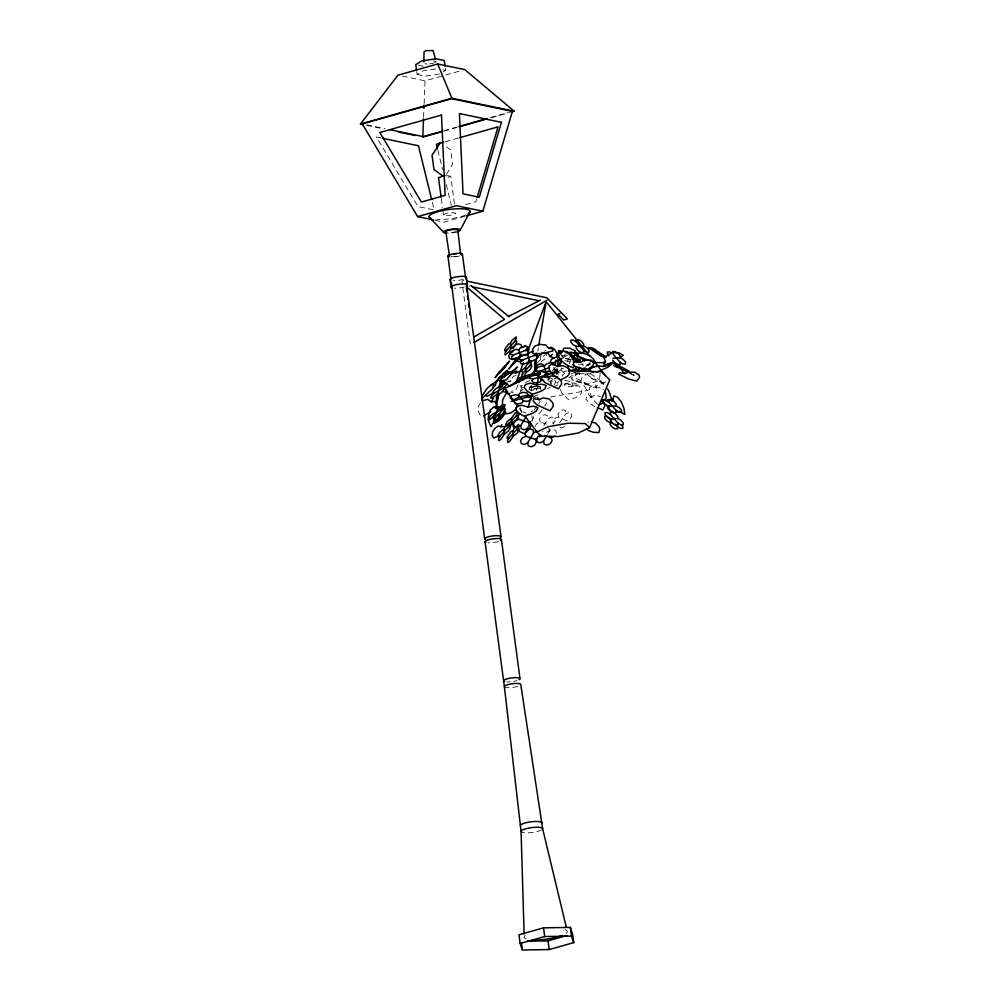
<?xml version="1.0" encoding="UTF-8"?>
<svg xmlns="http://www.w3.org/2000/svg" width="1000" height="1000" viewBox="0 0 1000 1000"><rect width="100%" height="100%" fill="white"/><g stroke="black" fill="none" stroke-linecap="round" stroke-linejoin="round"><path stroke-width="0.75" stroke-dasharray="5 3.75" d="M423.575 117.325L423.95 108.2M424.137 103.637L425.05 80.838L444.175 75.438M555.15 369.35L554.9 372.075L561.512 370.575L565.188 373.688M557.688 369.387L555.925 372.2L559.438 368.638M600.125 373.5L599.412 380.213L590.513 383.713L585.588 384.2L580.812 382.113L581.9 377.587L586.263 374.475L584.925 373.888M531.112 390.962L531.888 386.35M537.837 350.925L538.362 347.85M560.262 389.487L562.188 393.562L568.737 399.837L576.013 397.575L580.988 393.862L581.975 389.45L578.625 385.875L571.825 386.025L572.375 383.55M476.775 198.75L475.887 201.75L464 205.113M570.45 359.688L563.237 358.025L564.637 354.712M554.275 384.888L555.625 381.688L554.05 379.025L550.688 378.25M518.125 384.85L515.662 390.262L511.562 391.275M567.562 361.312L569.475 357.175M569.188 363.862L571.1 359.725M541.775 353.938L540.275 356.925L540.737 362.038L544.913 358.888L546.538 355.838L546.312 354.312L544.362 355.262L537.4 362.875M556.325 374.85L557.825 371.863L557.5 368.25M550.175 429L549.012 431.1L545.6 432.65L542.7 431.575M543.862 425.7L547.975 418.725L551.325 416.987L554.35 417.825L555.138 420.725L553.188 423.825M547.513 434.375L549.375 431.238L552.712 429.5L555.737 430.35L556.525 433.25L555.225 435.312M446.575 174.213L452.6 164.288L450.688 149.9L445.025 145.8M531.7 421.037L533.663 417.938L532.875 415.037M534.987 426.575L536.95 423.475L540.4 422.15L549.738 425.163M541.85 409.988L539.788 413.088L536.512 414.462M480.525 402.887L478.288 406.188L477.975 410.487L480.913 416.9M534.1 410.163L536.25 407.1M538.713 403.575L540.2 401.438M559.625 422.713L565.725 413.988L568.975 412.413L571.538 413.438L571.775 416.4L569.538 419.438L566.25 420.6L558.438 417.038L555.163 418.2L552.925 421.238L553.162 424.212M544.663 405.95L546.9 402.912M557.062 368.488L555.413 370.675L557.6 369.087M553.45 374.5L555.975 371.637M553.162 373.638L555.712 370.838M554.487 372.7L559.188 367.562M553.188 369.913L555.65 367.287M562 368.713L557.825 371.863M552.112 371.188L554.263 368.975L553.625 367.238M520.625 391.55L522.837 389.425M578.312 372.525L575.288 375.412L575.812 375.913L579.525 373.575M586.812 365.812L590.25 362.525M579.075 374.412L579.8 373.713M588.112 365.75L590.212 363.738L587.013 365.988M550.837 380.675L552.938 378.837M531.4 385.637L529.087 387.438L529.675 389.087L532.762 389.538L536.413 388.5L539.888 385.637M569.113 377.663L571.312 375.875L573.787 375.9L579.738 372.788M564.688 373.363L562.312 375.163L562.612 376.325M553.925 371.688L555.625 370.475L555.575 369.225L552.925 369.325M565.938 354.637L564.688 355.438L560.8 355.05M567.562 355.05L563.025 357.775M594.675 406.587L590.163 403.713L585.85 399.125L586.95 396.637L591 397.275L594.963 394.85L600.55 396.712M434.475 62.725L436.275 61.638L432.75 60.9M416.725 71.638L417.1 74.45L423.3 70.713L437.55 68.662M443.137 71.838L445.613 70.35L445.238 67.525M448.05 177.537L450.7 175.938L454.487 204.275M443.475 214.988L446.125 213.388L452.225 212.512L455.675 213.225L453.025 214.825L446.925 215.7L443.475 214.988L442.688 209.025M553.475 387.262L559.163 384.075M530.85 411.75L533.013 410.688M605.562 381.838L587.337 390.525L548.713 397.262M533.438 396.838L540.275 393.638M547.675 388.575L549.95 387.55M554.05 379.025L557.55 377.525L559.138 374.375L557.8 371.587L554.388 370.925M525.15 382.55L530.6 380.225M564.663 426.575L561.388 427.95L558.975 426.712M544.225 351.2L546.062 350.462M535.513 386.2L530.5 387.225L530.438 385.975M547.7 380.65L550.675 381.6L554.125 380.275M571.025 373.975L575.438 372.312M534.438 386.2L527.75 388.15L528.2 389.25L531.263 390.238L536.987 389.837L536.013 388.7L529.05 386.538M572.487 385.163L578.488 384.9L577.775 383.775L570.9 382.663L564.225 384.613L564.675 385.712L567.725 386.712L573.462 386.3L572.487 385.163L563.688 382.438M445.65 75.013L458.888 71.275M443.95 130.725L457.35 126.938M490.075 117.688L507.925 112.638M443.775 131.15L457.262 127.338M491.75 117.575L509.75 112.5M445.2 141.788L458.413 138.05M464.963 216.262L444.087 222.162L435.275 220.325M463.875 280.487L461.912 281.038L470.312 343.963M469.212 286.188L471.175 285.637M516.188 375.562L513.425 376.287L509.387 381.763L508.75 380.887M522.4 385.325L520.175 385.913L523.025 387.663M558.875 381.788L556.65 382.375L557.362 383.5M555.188 373L567.075 370.938M584.138 373.663L575.138 374.025L581.812 373.088M564.188 383.988L566.987 383.525L571.825 386.025M429.825 63.812L433.562 63.263M439.425 74.075L425.163 76.125L417.1 74.45M444.2 175.662L450.7 175.938M553.062 372.287L555.875 372.062L556.188 373.212M597.562 404.475L592.688 398.837L590.3 394.062L589.438 387.625L592.525 385.588L596.2 387.925L601.562 387.5L603.513 389.712M578.413 364.387L585.388 363.837L588.575 365.462M586.712 373.875L590.525 373.75M533.188 397.2L536.312 397.262M535.65 386.25L541.3 387.312L542.013 388.438L536.013 388.7M578 373.237L574.837 372.663M564.925 380.4L570.45 381.562L570.9 382.663M591.312 378.575L604.487 383.363L590.125 373.413M555.487 372.713L557.562 373.013L558.138 374.663M510.712 392.137L513.4 392.6M561.112 368.013L563.375 368.45M424.988 63.675L427.337 64.162M442.925 69.787L445.613 70.35M418.475 65.15L423.85 66.263M402.463 76.125L425.05 80.838M366.838 124.875L385.1 128.688M366.5 125.35L383.237 128.837M380.95 137.95L376.45 137.012L417.987 206.588L434.2 209.975L432.013 201.012M564.85 360.575L572.325 362.287M570.4 359.85L561.712 356.8M520.763 387.525L522.125 387.887A20.362 9.85 76.9 0 0 520.363 391.238M537.725 386.2L539.75 386.763M581.388 382.8L574.475 380.812L570.725 377.962L572.65 377.488L577.75 379.025L590.425 385.613L571.625 379.95M587.188 384.55L590.425 385.613M523.05 411.863L525.95 412.938M630.075 373.462L634.087 375.375L631.737 373.325M630.7 373.438L634.087 375.375M587.188 374.375L592.45 378.663M588 421.662L588.713 422.388M591 397.275L588.875 395.012A20.362 11.988 74.5 0 0 572.85 380.325M581.9 364.113L583.387 365.85M510.3 380.538L510.938 381.4A20.362 16.612 -75.9 0 0 506.9 382.013M519.338 408.475L522.112 412.2M561.663 355.363L563.237 358.025M550.675 381.6L551.7 384.387M540.4 422.15L539.375 419.363L541.125 416.2L544.538 414.663L547.438 415.725L547.975 418.725M550.1 382.2L550.675 383.85M437.863 150.25L442.612 169.662M446.275 184.587L451.4 205.487M540.15 386.488L541.337 391.7M536.413 388.5L536.737 390.2M548.825 428.25L549.375 431.238M558.438 417.038L557.975 414.175L560.037 411.062L563.312 409.688L565.725 410.925L565.725 413.988M531.838 415.637L532.675 421.438M441.287 198.575L442.488 207.525M595.775 384.762L596.2 387.925M517.7 686.363A8.263 1.863 -7.6 0 1 505.2 687.312M516.938 680.575A8.263 1.863 -7.6 0 1 513.65 681.35M510 681.812A8.263 1.863 -7.6 0 1 506.712 681.875M565.175 929.75A21.75 4.888 -7.6 0 1 565.237 934.025M526.375 938.975A21.75 4.888 -7.6 0 1 526.312 934.7M541.587 829.887A10.875 2.45 -7.6 0 1 531.888 832.525A10.875 2.45 -7.6 0 1 522.15 832.362M498.375 541.5A8.263 1.863 -7.6 0 1 488.15 542.8M464.4 286.9A8.263 1.863 -7.6 0 1 454.188 288.2M463.387 279.288A8.263 1.863 -7.6 0 1 453.175 280.6M459.675 255.888A7.3 1.638 -7.6 0 1 450.65 257.038M456.1 231.525A6.2 1.4 -7.6 0 1 447.413 232.587M465.7 214.988A20.738 4.662 -7.6 0 1 436.812 219.412M457.137 231.9A8.537 1.925 -7.6 0 1 447.625 233.275M456.438 256.288A5.763 1.3 -7.6 0 1 450.95 256.625M591.8 378.612A20.362 17.038 37.2 0 1 604.963 385.688M521.613 412.413A20.362 9.85 76.9 0 1 520.1 407.062M585.7 366.388A20.362 15.95 4 0 1 591.2 363.725"/><path stroke-width="1.5" d="M423.837 61.975L424.038 51.825L425.988 50.65L433.013 50.525L435.462 58.863M423.512 118.837L422.775 137.088L440.775 132M423.95 108.2L424.075 105.162M502.375 405.075L502.688 399.75L505.988 393.762L509.812 393.575M499.263 387.463L500.412 381.15L497.875 379.725L491.075 385.575M576.45 346.413L576.263 348.3L578.475 350.962L581.663 352.725L583.8 352.463L583.538 350.337L576.337 341.95L573.162 340.05L570.862 340.138L570.913 342.137L573.275 344.8L576.45 346.413L583.438 345.863L586.613 347.475L588.975 350.138L589.012 352.15L586.712 352.225L583.538 350.337M583.438 345.863L583.612 343.988L581.4 341.312L578.212 339.55L576.075 339.825L576.337 341.95M606.688 401.213L604.562 399.95L602.263 400.025L602.312 402.038L604.675 404.7L607.85 406.312L607.675 408.2L609.875 410.863L613.062 412.625M608.962 406.438L608.787 408.312L611 410.988L614.188 412.75L616.325 412.475L616.05 410.35L608.862 401.962L605.688 400.062L603.387 400.15L603.425 402.163L605.788 404.812L608.962 406.438L615.95 405.887L619.125 407.5L621.487 410.163L621.538 412.163L619.237 412.25L616.05 410.35M611.7 419.975L607 416.312L604.7 416.388L604.75 418.4L607.112 421.062L610.288 422.675L610.1 424.55L612.312 427.225L615.5 428.988L617.638 428.713L617.375 426.587L615.262 424.137M610.625 418.988L610.45 420.875L612.663 423.55L615.85 425.312L617.987 425.037L617.712 422.912L610.525 414.525L607.337 412.625L605.037 412.713L605.087 414.725L607.45 417.375L610.625 418.988L617.612 418.438L620.788 420.062L623.15 422.713L623.2 424.725L620.9 424.812L617.712 422.912M613.562 354.663L620.05 362.225L623.237 364.125L625.538 364.038L625.487 362.025L623.125 359.375L619.95 357.762L620.125 355.875L617.925 353.2L614.738 351.45L612.6 351.712L612.863 353.837M615.95 405.887L616.125 404L613.925 401.325L610.737 399.575L608.6 399.837L608.862 401.962M617.612 418.438L617.788 416.562L615.588 413.888L612.4 412.125L610.262 412.4L610.525 414.525M499.575 372.9L505.538 366.763L499.312 372.1L495.1 377.587L509.438 361.112L505.238 366.6M504.963 365.8L499.312 372.1M513.387 364.162L519.35 358.025L513.125 363.363L508.913 368.85L521.312 354.2M502.025 386.887L501.9 383L500.188 388.1M518.95 382.1L519.575 377.912M534.212 372.488L536.287 360.163M536.812 357.088L537.325 354.012M538.875 344.762L546.125 301.65L589.975 356.337M498.925 393.225L497.125 402.362L496.163 403.088L498.988 393.963M611.875 400.85L612.95 400.037L613.775 395.875L617.45 397.163L621.25 401.775L623.875 408.1L624.888 414.475L619.087 411.325M495.65 418.663L491.012 426.662L488.537 421.2L488.338 416.8L490.2 410.1L493.8 406.887L496.138 408.25L497.05 404.95A20.362 19.887 -89.5 0 1 496.875 395.262M481.475 399.137L492.738 388.45L493.913 384.425L491.512 384.387L486.675 388.988L481.625 396.7M477.212 197.262L498.05 126.85L459.888 137.637M466.45 215.837L482.85 211.2L512.388 111.375L451.538 98.688L362.275 123.925L417.638 216.637L433.8 220.012M515.737 383.275L523.337 362.863M527.675 351.213L546.125 301.65M531.575 424.075L529.925 428.038L524.712 433.825L517.825 430.75M497.388 393.825L500.062 387.512L502.6 384.9L505.525 383.175L506.962 383.425C504.2 390.863 493.237 390.475 490.487 397.912L491.925 398.162L497.388 393.825L498.65 394.25L501.512 392.663L504.9 388.125L503.275 388.062M495.1 415.288L497.762 408.963L500.3 406.362L503.225 404.637L504.675 404.888C501.912 412.325 490.95 411.925 488.188 419.375L489.637 419.613L495.1 415.288L496.35 415.712L499.212 414.125L502.612 409.588L500.988 409.513M576.55 366.737L575.65 368.875L572.238 370.575L568.925 369.688L567.825 366.788M524.888 415.913L536.925 432.05L541.125 436.112L558.275 436.5L578.337 433L589.55 427.663L609.763 379.837L601.375 371.725L568.638 370.962M536.487 385.037L541.875 384.175L546.263 385.6L544.8 388.938L541.15 391.225L532.463 394.225L526.85 390.975L524.1 387.438L525.388 384.5L530.262 383.188L536.487 385.037L537.2 383.387A20.362 0.887 -79.3 0 1 540.062 374.162M528.112 407.062L533.5 406.2L537.888 407.612L536.425 410.95L532.775 413.25L524.087 416.238L518.475 412.987L515.725 409.45L517.013 406.512L521.888 405.213L528.112 407.062L528.825 405.412A20.362 0.887 -79.3 0 1 531.688 396.188M504.375 377.075L505.475 374.712L511.312 372.275L515.65 373.075L521.337 370.8L523.212 372.863L521.287 377.013L516.225 381.812L509.613 386.087L504.35 382.463L503.638 380.45M515.65 373.075L516.725 370.737M587.9 370.975L589 368.638L594.163 366.587M605.025 405.55L602.875 409.913L597.413 407.7M510.45 343.363L511.95 340.375L516.237 336.9L516.287 338.612L514.538 341.7L506.825 350.138L505.062 353.225L505.125 354.95L509.412 351.463L510.913 348.475L510.45 343.363L508.738 343.9L504.65 349.562L504.875 351.1L506.825 350.138M501.875 378.2L503.225 373.587L507.512 370.1L507.575 371.825L503.363 377.587M502.05 380.188L500.688 384.675L498.237 387.413M499.438 410.012L502.887 405.288L504.725 404.538L504.787 406.262L500.575 412.025M499.4 416.125L495.45 421.838L493.612 422.587L493.562 420.875L495.312 417.775L499.175 413.562L499.4 416.125L503.575 412.962L505.2 409.925L504.975 408.387L503.025 409.35M520.112 377.438L520.163 379.162L524.45 375.675L525.95 372.688L525.487 367.575L526.987 364.588L531.275 361.112L531.337 362.825L529.575 365.913L521.862 374.35M503.938 429.025L505.438 426.037L509.725 422.55L509.787 424.275L508.025 427.362L500.312 435.8L498.562 438.888L498.625 440.6L500.45 439.862L504.4 434.137L503.938 429.025L499.775 432.175L498.137 435.225L498.375 436.75L500.312 435.8M510.35 426.525L511.85 423.537L511.4 418.425L515.337 412.713L517.175 411.962L517.238 413.675L515.487 416.763L510.025 422.738M512.913 430.887L514.4 427.9L518.688 424.425L518.75 426.138L516.987 429.225L509.275 437.663L507.525 440.75L507.587 442.475L509.412 441.725L513.362 436L512.913 430.887L511.188 431.425L507.1 437.088L507.337 438.625L509.275 437.663M557.362 366.75L561.312 361.037M558.15 362.675L559.738 359.525L562.062 358.525M559.775 365.213L561.35 362.075M580.513 358.363L578.925 361.512L576.587 362.5M460.3 229.975L470.138 211.488M496.463 381.763L500.012 377.1L501.725 376.575M536.1 360.087L534.475 363.125L534.7 364.663L536.65 363.7L534.888 366.788L534.95 368.512L536.788 367.762M604.875 400.025L606.213 397.575L605.462 391.925M513.125 348.488L514.875 345.325L518.288 343.787L521.188 344.85L521.737 347.85M517.775 404.888L514.888 410.15L510.138 413.25L504.888 413.812L504.05 410.9M519.65 413.4L517.9 416.575L518.925 419.35L528.25 422.362L530.55 421.475M558.575 352.738L561.938 351.938L564.012 348.212L569.675 348.125L574.95 350.775L578.013 355.225L575.225 354.875L588.812 360.513M523.387 400.763L522.275 402.725L518.862 403.812L515.312 403.338L513.888 401.587L515.5 399.688L511.863 399.35L510.188 397.675L511.55 395.737L515.087 394.762L518.525 395.387L519.637 393.425L523.062 392.325L526.613 392.812L528.038 394.562L526.425 396.463L530.062 396.8L531.725 398.475L530.363 400.412L526.838 401.375L523.387 400.763L520.962 398.075M536.512 374.562L537.625 372.587L541.05 371.5L544.6 371.987L546.025 373.738L544.412 375.625L533.488 378.862L529.85 378.525L528.175 376.85L529.538 374.913L533.075 373.938L536.512 374.562L541.375 379.938L543.675 380.35M541.375 379.938L540.262 381.9L536.85 382.987L533.3 382.512L531.875 380.763L533.488 378.862M560.625 353.762L562.275 350.962L567.15 351.675L571.888 356.812L573.625 361.112L573.65 367.9C566.812 365.712 559.775 361.188 557.575 354.012L560.625 353.762L558.288 351.225M517.325 427.525L520.675 425.788L525.925 416.887M537.6 438.438L535.3 439.338L525.962 436.312L522.513 437.65L520.562 440.75L521.35 443.65L524.375 444.5L527.725 442.75L533.55 432.887L536.888 431.15M540.638 435.112L538.337 436L536.375 439.1L537.163 442L540.2 442.85L543.538 441.112L546.45 436.175M439.588 142.775L440.5 142.525L432.038 155.175L433.963 169.562L443.013 176.125M499.837 435.637L493.6 438.038L492.238 435.538L492.575 432.113L494.8 428.5L498.125 425.962L500.55 426.725L501.8 424.7M510.788 372.837L517.388 367L506.463 379.7L501.912 381L499.85 380.65L501.225 378.462L511.562 371.613M527.587 351.912L528.888 349.85L528.1 346.95L525.075 346.112L522.85 347.262M531.725 374.6L533.025 372.525L536.487 371.2L539.45 372.15M539.4 436.962L540.712 434.9M482.013 400.7L487.85 399.387L491.15 401.812L492.987 399.113A20.362 16.612 -75.9 0 1 493.625 396.425M494.75 407.725L496.388 405.312L496.075 401.5L491.15 401.812M548.35 379.588L549.712 377.65L548.05 375.975L544.412 375.625M619.688 357.962L623.188 355.225L619.188 352.925L613.763 352.612L608.1 354.675L604.2 358.4L605.487 361.688L603.775 363.963L606.462 364.65L612.9 362.3M363.462 124.712L360.425 124.075L397.95 75.188L437.663 63.963L464.775 69.612L514.237 111.225L511.25 112.075M518.7 349.85L520.638 347.625L524.175 346.2L527.062 346.5L527.463 348.325L525.112 350.513L513.913 354.787L511.562 356.975L511.95 358.8L514.837 359.1L518.375 357.675L520.325 355.45L518.7 349.85L515.962 349.4L512.388 350.7L510.238 352.912L510.887 354.637L513.913 354.787M536.487 353.325L534.15 355.513L522.95 359.775L520.6 361.975L520.988 363.8L523.875 364.087L527.413 362.675L529.362 360.438L527.725 354.85L529.675 352.612L533.212 351.2M545.8 372.025L544.175 366.438L546.125 364.2L549.663 362.788L552.55 363.088L552.938 364.913M517.013 358.175L513.125 363.363M519.05 357.863L521.6 355.062M582.612 370.425L584.712 368.125M521.325 370.725L525.487 367.575M497.225 411.538L493.137 417.212L493.363 418.738L495.312 417.775M503.762 413.725L505.538 412.362L493.975 423.35L498.812 420.8L502.362 417.3L504.288 414.312L503.762 413.725L505.525 412M493.025 387.575L495.4 385.325A20.362 18.787 44.2 0 1 516.263 371.75M537.038 373.562L539.388 371.362L549.5 367.512M541.225 353.537L537.125 357.287L535.438 361.75L535.95 369.425M542.25 352.6L547.888 352.975L550.037 356.538L552.562 354.225M544.7 372.488L547.175 372.512L549.375 370.712M579.412 371.662L583.825 368.237M593.55 372.525L590.875 371.5L589.837 369.462L592.55 367.35L598.062 365.913L603.387 366.425L604.913 365.25M496.138 408.25L498.363 406.587L498.363 409.162M499.438 385.15L501.962 383.3M494.288 392.463L487.325 396.225L485.337 395.487M490.825 411.788L483.512 415.85M577.475 371.262L579.188 370.062L579.125 368.812L572.925 370.3M598.538 405.6L603.538 402.475M473.75 337.1L504.5 319.337L466.188 286.562M473.587 342.65L546.962 300.238M508.4 316.537L540.462 300.087M514.788 358.288L512.562 359.45L509.525 358.6L508.738 355.7L510.7 352.6L513 351.712M560.725 359.062L552.413 363.338L550.413 361.737L551.237 359.425L559.388 355.513M548.9 377.038L551.237 375.863L557.4 376.887M539.35 399.637L542.863 397.887L549.025 398.913L552.925 402.987L553.237 406.15L550.075 410.85L536.688 404.712L533.263 401.125L533.812 398.725L539.35 399.637L537.438 397.638M514.538 341.7L516.487 340.75L516.712 342.275L515.087 345.325L510.913 348.475M529.575 365.913L531.525 364.963L531.75 366.488L530.125 369.538L525.95 372.688M515.487 416.763L517.425 415.812L517.663 417.337L516.025 420.387L511.85 423.537M507.762 425.2L505.825 426.163L505.588 424.625L507.225 421.587L511.4 418.425M508.025 427.362L509.975 426.4L510.2 427.938L508.575 430.975L504.4 434.137M516.987 429.225L518.938 428.275L519.175 429.8L517.537 432.85L513.362 436M517.487 405.988L504.525 388.612L526.962 377.925L529.925 377.413M536.925 432.05L548.138 426.712L568.2 423.212L585.35 423.6L589.55 427.663M573.913 361.85L580.5 362.1L584.8 360.138L591 360.037L593.8 362.762L593.075 365.3L588.188 369.588L580.425 368.188L574.375 366.075L572.737 364.475M625.15 373.55L628.562 371.987L634.85 372.312L639.062 375.062L639.575 377.4L636.712 381.112L629.163 379.175L618.9 374.288L619.375 372.762L625.15 373.55L623.075 372.188A20.362 14.863 -85.5 0 0 604.25 365.763M522.762 360.225L519.35 361.775L516.45 360.7L515.9 357.713M596.15 372.5L608.013 367.125L611.1 364.725L603.387 366.425M529.8 396.662L531.8 395.838L511.337 401.362L518.925 397.25L524.825 395.75L529.763 395.325L529.8 396.662L533.112 395.825M518.925 419.35L515.462 420.688L513.513 423.787L514.3 426.688L516.312 427.25M544.525 435.55L551.125 437.688L554.575 436.35M545.15 375.275L553.062 372.287M605.487 361.688L602.312 362.837A20.362 15.95 4 0 0 593.975 363.025M524.237 355.475L526.625 354.613L528.775 352.388L528.138 350.662L525.112 350.513M548.6 348.237L552.712 348.938L552.962 350.962L541.975 353.612L532.962 353.575L532.525 349.5L534.888 346.1L539.888 344.387L545.763 344.975L548.6 348.237L551.388 347.275M502.188 381.688L503.9 381.15M360.425 124.075L451.887 98.225L514.237 111.225M442.463 131.15L423.125 136.613L389.663 129.637M458.837 126.525L487.1 118.525M460.262 126.487L484.25 119.7M443.738 142.2L436.4 144.275L437.5 148.763M417.638 216.637L456.388 205.688L482.85 211.2M559.95 313.55L558 314.1L563.812 320.062L567.375 318.875L546.763 297.775L466.887 281.112M543.525 927.862L518.962 934.8L520.125 943.5L522.362 950L549.175 949.55L573.737 942.613L572.587 933.913L570.337 927.412L543.525 927.862L544.688 936.55L520.125 943.5M527.163 941.213L548.013 940.863L566.8 935.55M543.85 372.238L547.55 371.325M565.163 352.188L568.688 353.413L580.75 361.725L570.15 355.838M544.788 374.825L552.212 373.525M558.025 366.388L563.013 365.65L568.625 368.3L569.538 373.263L567.425 376.388L560.538 380.05L554.012 375.562L549.587 370.525L548.775 366.163L551.875 364L558.025 366.388L557.575 363.938A20.362 9.613 -77.4 0 0 550.188 347.688M444.2 175.662L438.5 177.7L441.087 197.087M540.175 373.812L519.7 379.35L527.3 375.225L538.138 373.3M596.05 352.438L598.638 352.175L606.15 357.025L588.538 347.6L600.612 355.913L604.125 357.137L602.3 355.538M571.413 357.075L573.25 356.887M612.962 358.312L619.95 357.762M607.85 406.312L609.9 406.15M610.288 422.675L612.5 422.5M500.55 426.725L503.9 426.538M620.425 412.05L618.125 412.125L616 410.863M544.688 936.55L571.5 936.112L573.737 942.613M494.175 393.275L492.537 393.212L493.288 391.262L495.938 388.663L498.8 387.075L500.062 387.512M534.15 355.513L537.175 355.65L537.812 357.388L535.662 359.6L532.087 360.9L529.362 360.438M522.95 359.775L519.913 359.637L519.275 357.912L521.425 355.688L525 354.4L527.725 354.85M539.388 371.362L536.362 371.225L535.725 369.5L537.875 367.275L541.45 365.988L544.175 366.438M568.763 353.55L569.788 353.612M503.7 391.887L507.463 392.3M518.513 379.288L522.638 379.913M520.325 355.45L523.05 355.9M574.138 352.362L577.55 353.025M578.038 355.35L575.763 354.913L572.45 356.8L571.35 353.888L568.05 353.013M398.438 132.012L415.175 135.5M382.45 138.262L418.475 145.775L431.65 199.513M472.225 286.812L538.5 300.637M591.475 422.038L595.575 423.062L598.925 426.425L599.825 428.95L598.875 432.587L593.3 432.238L588.337 430.475L586.375 428.5M590.062 360.925L595.45 362.3C592.5 356.037 585.1 352.388 578.337 353.275L577.925 355.175L574.788 353.888M496.5 408.537L497.762 408.963M550.037 356.538L554.212 357.987M543.513 364.775L540.612 363.713L537.212 365.25L535.462 368.413L536.487 371.2M613.587 365.588L616.7 367.075L615.725 365.363L619.05 365.7L629.375 371.287M558.975 350.45L561.938 351.938M629.45 372.788L615.975 366.4L616.7 367.075M580.175 357.525L584.837 361.075M612.812 401.213L609.625 399.45L607.475 399.712L607.75 401.85M611.8 353.212L609.675 351.938L607.375 352.025L607.425 354.038L609 355.812M588.675 370.213L585.5 368.312L585.763 370.438L583.625 370.7L578.962 367.163M617.375 426.587L620.55 428.488L622.85 428.4L622.812 426.4L621.237 424.625M572.1 358.562L578.737 361.85L576.9 360.25M471.175 285.637L509 316.7M592.388 349.087L590.55 347.475L594.075 348.713L598.638 352.175M504.525 388.612L507.675 391.662M580.5 362.1L579.125 360.763A20.362 10.163 88.4 0 0 568.175 352.863M559.35 378.925L561.3 380.962L561.6 384.137L558.45 388.825L545.062 382.688L541.638 379.113L542.188 376.7L547.725 377.625L545.812 375.613M429.012 216.725L443.375 232.138M518.525 395.387L520.075 397.1M514.8 428.263L513.15 426.4L512.575 422.438M578.3 359.925L579.825 361.7M612.788 360.188L615 362.863L618.188 364.625L620.325 364.35L620.05 362.225M612.95 400.037L610.825 397.45A20.362 17.038 37.2 0 0 607.537 388.9M593.875 361.2L605.575 375.775M437.663 63.963L451.887 98.225M551.125 437.688L552.15 440.462L550.4 443.625L546.987 445.163L544.087 444.1L543.538 441.112M535.3 439.338L536.325 442.113L534.575 445.275L531.163 446.812L528.263 445.75L527.725 442.75M528.25 422.362L529.275 425.15L527.525 428.312L524.113 429.85L521.213 428.787L520.675 425.788M525.962 436.312L524.95 433.537L526.688 430.375L530.1 428.837L533 429.9L533.55 432.887M524.113 934L521.075 831.438L504.375 686.6A8.263 1.863 -7.6 0 1 512.55 683.688A8.263 1.863 -7.6 0 1 520.775 684.513L542.638 828.688L566.25 927.075M547.175 372.512L547.463 374.4M449.513 256.212L445.875 232.15A6.2 1.4 -7.6 0 1 451.95 229.638A6.2 1.4 -7.6 0 1 457.75 230.7M462.388 254.25L465.763 278.95M466.4 283.575L501.05 536.75M570.337 927.412L571.5 936.112M445.05 66.125L444.3 60.487L436.238 58.8L421.975 60.85L415.788 64.588L416.538 70.225M466.45 277.438L467.463 285.038M501.438 539.65L520 678.713M466.45 288.663L466.863 291.75M467.475 296.388L467.887 299.475M468.5 304.113L468.913 307.2M469.538 311.837L469.95 314.925M548.013 940.863L549.175 949.55M450.062 279.525L451.075 287.125M485.05 541.737L504.375 686.6M521.4 942.763L522.362 950M447.912 256.087L450.925 279.262M451.325 282.35L484.663 538.837M457.8 229.963L460.6 254.175M562.05 935.537A21.75 4.888 -7.6 0 1 532.375 939.925M521.075 831.438A10.875 2.45 -7.6 0 1 531.812 827.6A10.875 2.45 -7.6 0 1 542.638 828.688M520.3 825.638A10.875 2.45 -7.6 0 1 531.05 821.8A10.875 2.45 -7.6 0 1 541.862 822.887M504.425 681.513A8.263 1.863 -7.6 0 1 511.775 677.887A8.263 1.863 -7.6 0 1 519.2 679.638M485.875 542.438A8.263 1.863 -7.6 0 1 493.212 538.812A8.263 1.863 -7.6 0 1 500.637 540.562M451.9 287.838A8.263 1.863 -7.6 0 1 459.25 284.212A8.263 1.863 -7.6 0 1 466.675 285.963M450.887 280.238A8.263 1.863 -7.6 0 1 458.225 276.613A8.263 1.863 -7.6 0 1 465.65 278.35M485.487 539.538A8.263 1.863 -7.6 0 1 492.825 535.925A8.263 1.863 -7.6 0 1 500.25 537.663M448.638 256.712A7.3 1.638 -7.6 0 1 455.125 253.512A7.3 1.638 -7.6 0 1 461.675 255.05M446.587 233.238A8.537 1.925 -7.6 0 1 445.613 230.538A8.537 1.925 -7.6 0 1 458.025 228.95A8.537 1.925 -7.6 0 1 457.137 231.9M431.075 218.5A20.738 4.662 -7.6 0 1 449.513 209.412A20.738 4.662 -7.6 0 1 468.137 213.787M453.688 254.1A5.763 1.3 -7.6 0 1 456.637 253.738M555.3 364.6A20.362 5.9 87.9 0 1 555.788 360.238M556.775 355.85A20.362 5.9 87.9 0 1 560.25 351.087M498.413 387.663A20.362 16.612 -75.9 0 1 505.55 382.488M501.987 385.575A20.362 19.887 -89.5 0 1 505.163 382.863M501.438 122.325L479.263 197.225L463.05 193.837L459.412 113.562L501.438 122.325M441.488 115.05L379.837 132.487L421.375 202.05L445.138 195.338L441.488 115.05"/></g></svg>
